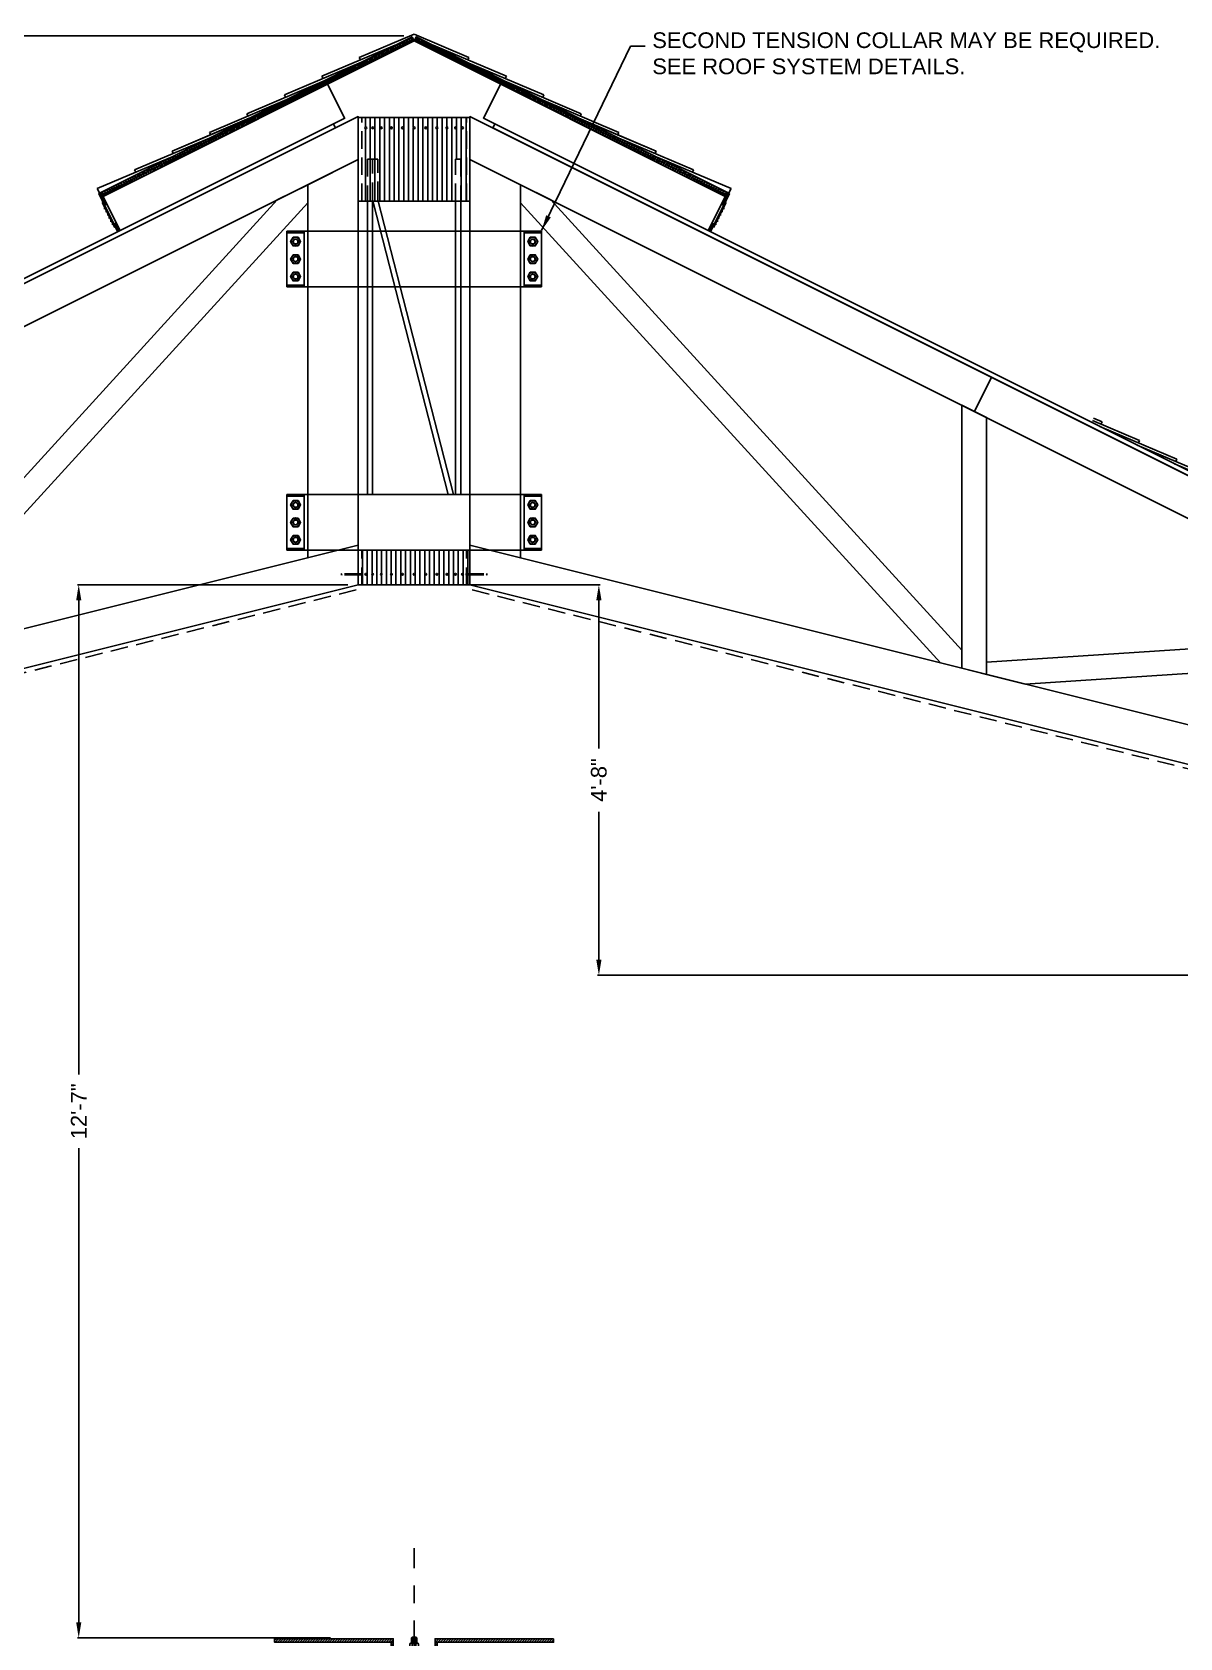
# Model space of a CAD drawing. Header units: inches. Extents: x -1316 to 22433, y -200 to 8737.
# Drawn here: x 1178.6 to 1343.1, y 54.8 to 285.1 of the extents above; entities that cross this region are included whole.
import ezdxf

# ---------------------------------------------------------------- set-up
doc = ezdxf.new("R2010")
doc.units = ezdxf.units.IN
doc.header["$LTSCALE"] = 10
doc.header["$MEASUREMENT"] = 0
doc.header["$PDMODE"] = 34
doc.header["$PDSIZE"] = 18
doc.linetypes.add('CENTER', pattern=[2, 1.25, -0.25, 0.25, -0.25])
doc.linetypes.add('HIDDEN', pattern=[0.375, 0.25, -0.125])
doc.layers.get('0').update_dxf_attribs({"linetype": 'CONTINUOUS'})
doc.layers.get('DefPoints').update_dxf_attribs({"linetype": 'CONTINUOUS'})
for name, color, linetype in [('S-CUP', 30, 'CONTINUOUS'), ('S-DIMS', 4, 'CONTINUOUS'), ('S-HATCH', 5, 'CONTINUOUS'), ('S-HDWR', 104, 'CONTINUOUS'), ('S-RING', 3, 'CONTINUOUS'), ('S-ROOF', 2, 'CONTINUOUS'), ('S-TC', 40, 'CONTINUOUS'), ('S-TXT', 222, 'CONTINUOUS')]:
    doc.layers.add(name, color=color, linetype=linetype)
doc.styles.add('style1', font='arial.ttf')
doc.dimstyles.new('1-2', dxfattribs={"dimtxt": 2.25, "dimasz": 2.25, "dimexe": 0.18, "dimexo": 1.5, "dimgap": 1.5, "dimtad": 0, "dimdec": 4, "dimrnd": 0.0625, "dimzin": 0, "dimdsep": 46, "dimlunit": 4, "dimtxsty": 'style1', "dimcen": 0.09, "dimazin": 0, "dimtfac": 1, "dimtdec": 4, "dimtofl": 0, "dimtmove": 0, "dimatfit": 0, "dimfxl": 1, "dimtolj": 1, "dimtzin": 0, "dimarcsym": 0})
pattern_1 = [(45, (-1134.46564, 18.91584), (-0.176776695, 0.176776695), [])]

# ---------------------------------------------------------------- blocks, each defined once
blk = doc.blocks.new('3-4NUTSV')
for p, q in [((-0.63, 0.64), (-0.63, 0.11)), ((-0.63, 0.64), (-0.52, 0.75)), ((-0.63, 0.11), (-0.52, 0)), ((-0.52, 0.75), (0.52, 0.75)), ((-0.52, 0), (0.52, 0)), ((-0.26, 0.57), (-0.26, 0.18)), ((0.26, 0.57), (0.26, 0.18)), ((0.62, 0.64), (0.52, 0.75)), ((0.62, 0.11), (0.52, 0)), ((0.62, 0.64), (0.62, 0.11))]:
    blk.add_line(p, q)
for centre, radius, start, end in [((-0.44, 0.57), 0.183, 0, 180), ((-0.44, 0.18), 0.183, 180, 0), ((0, 0.48), 0.275, 19.4712, 160.5288), ((0, 0.27), 0.275, 199.4712, 340.5288), ((0.44, 0.57), 0.183, 0, 180), ((0.44, 0.18), 0.183, 180, 0)]:
    blk.add_arc(centre, radius, start, end)
blk = doc.blocks.new('3-4WASSV')
for p, q in [((-0.75, 0.134), (0.75, 0.134)), ((-0.75, 0.134), (-0.75, 0)), ((-0.75, 0), (0.75, 0)), ((-0.406, 0.134), (-0.406, 0)), ((0.406, 0.134), (0.406, 0)), ((0.75, 0.134), (0.75, 0))]:
    blk.add_line(p, q)
blk = doc.blocks.new('SUPPORT COLUMN')
at = {"layer": 'S-HATCH'}
h = blk.add_hatch(dxfattribs=at)
h.set_pattern_fill('ANSI31', color=256, scale=2, style=0)
h.set_pattern_definition(pattern_1)
h.paths.add_polyline_path([(40, 0.5), (23, 0.5), (23, 0), (23.31, 0), (40, 0)])
h.paths.add_polyline_path([(17, 0.5), (0, 0.5), (0, 0), (17, 0)])
h = blk.add_hatch(dxfattribs=at)
h.set_pattern_fill('ANSI31', color=256, scale=2, angle=90, style=0)
h.set_pattern_definition([(135, (-1134.46564, 18.91584), (-0.176776695, -0.176776695), [])])
h.paths.add_polyline_path([(23.31, 0), (23, 0), (23, -1), (23.31, -1)])
h.paths.add_polyline_path([(17, 0), (16.69, 0), (16.69, -1), (17, -1)])
h = blk.add_hatch(dxfattribs=at)
h.set_pattern_fill('ANSI31', color=256, scale=2, style=0)
h.set_pattern_definition(pattern_1)
h.paths.add_polyline_path([(23.31, -1.5), (23.31, -1), (20.44, -1), (20.44, -1.5)])
h.paths.add_polyline_path([(19.56, -1.5), (19.56, -1), (16.69, -1), (16.69, -1.5)])
h = blk.add_hatch(dxfattribs=at)
h.set_pattern_fill('DOLMIT', color=256, scale=0.75, style=0)
h.set_pattern_definition([(0, (67.43915, 158.20271), (0, 0.1875), []), (45, (67.43915, 158.2027), (-0.375, 0.375), [0.265165, -0.5303308])])
h.paths.add_polyline_path([(44, -16.63), (44, -16), (20.37, -16), (20.37, -16.63)])
h.paths.add_polyline_path([(-4, -16), (-4, -16.63), (19.62, -16.63), (19.62, -16)])
h = blk.add_hatch(dxfattribs=at)
h.set_pattern_fill('ANSI31', color=256, scale=2, angle=90, style=0)
h.set_pattern_definition([(135, (67.43915, 158.2027), (-0.1767767, -0.1767767), [])])
h.paths.add_polyline_path([(44, -17.13), (44, -16.63), (20.37, -16.63), (20.37, -17.13), (20.52, -17.13)])
h.paths.add_polyline_path([(19.62, -17.13), (19.62, -16.63), (-4, -16.63), (-4, -17.13)])
for points in [[(19.37, -17.5), (19.37, -17.23), (19.48, -17.13), (19.06, -17.13)], [(20.62, -17.23), (20.52, -17.13), (20.94, -17.13), (20.62, -17.5)]]:
    blk.add_hatch(color=256, dxfattribs=at).paths.add_polyline_path(points)
for p, q in [((19.75, 0.75), (19.62, 0.63)), ((19.62, 0.63), (19.62, 0.26)), ((19.62, 0.63), (20.37, 0.63)), ((19.62, 0.26), (19.62, -0.12)), ((19.75, 0.75), (20.25, 0.75)), ((20.25, 0.75), (20.37, 0.63)), ((20.37, 0.63), (20.37, 0.26)), ((20.37, 0.26), (20.37, -0.12)), ((19.56, -1.5), (19.62, -1.5)), ((19.62, -1), (19.62, -17.13)), ((20.37, -1), (20.37, -17.13)), ((20.44, -1.5), (20.37, -1.5)), ((-4, -16.63), (19.62, -16.63)), ((-1, -17.13), (41, -17.13)), ((-1, -17.13), (41, -17.13)), ((-0.56, -17.13), (17.75, -25.09)), ((4, -17.13), (36, -17.13)), ((4, -17.13), (36, -17.13)), ((17.75, -110.63), (17.75, -17.13)), ((19.37, -17.5), (19.06, -17.13)), ((19.62, -17.88), (19.62, -19.03)), ((20.37, -16.63), (44, -16.63)), ((20.37, -17.88), (20.37, -19.03)), ((20.62, -17.5), (20.94, -17.13)), ((22.25, -110.63), (22.25, -17.13)), ((40.56, -17.13), (22.25, -25.09)), ((19.62, -19.03), (19.75, -19.16)), ((19.62, -19.03), (20.37, -19.03)), ((19.75, -19.16), (20.25, -19.16)), ((20.25, -19.16), (20.37, -19.03))]:
    blk.add_line(p, q)
at = {"linetype": 'HIDDEN'}
for p, q in [((19.75, 0.63), (19.75, 0.26)), ((19.75, 0.26), (19.75, -0.12)), ((20.25, 0.63), (20.25, 0.26)), ((20.25, 0.26), (20.25, -0.12)), ((19.75, -1), (19.75, -17.13)), ((20.25, -1), (20.25, -17.13)), ((18, -110.63), (18, -17.13)), ((19.75, -17.88), (19.75, -19.03)), ((20.25, -17.88), (20.25, -19.03)), ((22, -110.63), (22, -17.13))]:
    blk.add_line(p, q, dxfattribs=at)
for points in [[(0, 0.5), (17, 0.5), (17, 0), (0, 0)], [(16.69, 0), (17, 0), (17, -1), (16.69, -1)], [(40, 0.5), (23, 0.5), (23, 0), (40, 0)], [(23.31, 0), (23, 0), (23, -1), (23.31, -1)], [(19.56, -1), (16.69, -1), (16.69, -1.5), (19.56, -1.5)], [(20.44, -1), (23.31, -1), (23.31, -1.5), (20.44, -1.5)]]:
    blk.add_lwpolyline(points, close=True)
blk.add_lwpolyline([(20.37, -16), (44, -16), (44, -17.13), (-4, -17.13), (-4, -16), (19.62, -16)])
at = {"layer": 'S-HDWR', "color": 5, "linetype": 'CENTER'}
blk.add_line((20, -129.38), (20, 13.47), dxfattribs=at)
for name, p in [('3-4WASSV', (20, -1)), ('3-4NUTSV', (20, -0.87))]:
    blk.add_blockref(name, p)
at = {"rotation": 180}
blk.add_blockref('3-4NUTSV', (20, -17.13), dxfattribs=at)
blk = doc.blocks.new('*D692')
at = {"layer": 'DefPoints', "color": 0, "transparency": 16777216}
for p in [(1225.33, 205.81), (1185.25, 54.81), (1222.84, 54.81)]:
    blk.add_point(p, dxfattribs=at)
at = {"layer": 'S-DIMS', "color": 0, "lineweight": -2, "transparency": 16777216}
for p, q in [((1223.83, 205.81), (1185.07, 205.81)), ((1185.25, 203.56), (1185.25, 135.57)), ((1185.25, 57.06), (1185.25, 125.05)), ((1221.34, 54.81), (1185.07, 54.81))]:
    blk.add_line(p, q, dxfattribs=at)
at = {"layer": 'S-DIMS', "color": 0, "transparency": 16777216}
for points in [[(1184.88, 203.56), (1185.63, 203.56), (1185.25, 205.81)], [(1184.88, 57.06), (1185.63, 57.06), (1185.25, 54.81)]]:
    blk.add_solid(points, dxfattribs=at)
at = {"layer": 'S-DIMS', "color": 0, "transparency": 16777216, "insert": (1185.25, 130.31), "char_height": 2.25, "attachment_point": 5, "rotation": 90, "style": 'style1'}
blk.add_mtext('\\A1;12\'-7"', dxfattribs=at)
blk = doc.blocks.new('*D693')
at = {"layer": 'DefPoints', "color": 0, "transparency": 16777216}
for p in [(1236.92, 205.81), (1259.81, 149.81), (1459.33, 149.81)]:
    blk.add_point(p, dxfattribs=at)
at = {"layer": 'S-DIMS', "color": 0, "lineweight": -2, "transparency": 16777216}
for p, q in [((1238.42, 205.81), (1259.99, 205.81)), ((1259.81, 203.56), (1259.81, 182.34)), ((1259.81, 152.06), (1259.81, 173.27)), ((1457.83, 149.81), (1259.63, 149.81))]:
    blk.add_line(p, q, dxfattribs=at)
at = {"layer": 'S-DIMS', "color": 0, "transparency": 16777216}
for points in [[(1259.44, 203.56), (1260.19, 203.56), (1259.81, 205.81)], [(1259.44, 152.06), (1260.19, 152.06), (1259.81, 149.81)]]:
    blk.add_solid(points, dxfattribs=at)
at = {"layer": 'S-DIMS', "color": 0, "transparency": 16777216, "insert": (1259.81, 177.81), "char_height": 2.25, "attachment_point": 5, "rotation": 90, "style": 'style1'}
blk.add_mtext('\\A1;4\'-8"', dxfattribs=at)
blk = doc.blocks.new('*D694')
at = {"layer": 'DefPoints', "color": 0, "transparency": 16777216}
for p in [(1233.33, 284.5), (970.07, 54.81), (1003.83, 54.81)]:
    blk.add_point(p, dxfattribs=at)
at = {"layer": 'S-DIMS', "color": 0, "lineweight": -2, "transparency": 16777216}
for p, q in [((1231.83, 284.5), (969.89, 284.5)), ((970.07, 282.25), (970.07, 203.04)), ((970.07, 57.06), (970.07, 189.36)), ((1002.33, 54.81), (969.89, 54.81))]:
    blk.add_line(p, q, dxfattribs=at)
at = {"layer": 'S-DIMS', "color": 0, "transparency": 16777216}
for points in [[(969.69, 282.25), (970.44, 282.25), (970.07, 284.5)], [(969.69, 57.06), (970.44, 57.06), (970.07, 54.81)]]:
    blk.add_solid(points, dxfattribs=at)
at = {"layer": 'S-DIMS', "color": 0, "transparency": 16777216, "insert": (970.07, 196.2), "char_height": 2.25, "attachment_point": 5, "rotation": 90, "style": 'style1'}
blk.add_mtext('\\A1;19\'-1{\\H1.000000x;\\S11/16;}"', dxfattribs=at)
blk = doc.blocks.new('1200_NP-INTTRUSS', base_point=(364.12, 848.6))
for p, q in [((507.35, 932.86), (509.81, 927.94)), ((442.47, 868.18), (441.13, 873.52))]:
    blk.add_line(p, q)
for points in [[(338.12, 842.1), (338.12, 848.24), (582.12, 970.24), (582.12, 964.1)], [(574.87, 957.87), (574.87, 960.47), (570.51, 958.29), (511.6, 893.73), (511.6, 891.13), (514.67, 891.9)], [(511.6, 928.84), (511.6, 891.13), (508.1, 890.26), (508.1, 927.09)], [(508.1, 892.01), (508.1, 890.26), (502.54, 888.87), (442.94, 892.75), (442.94, 894.5), (446.04, 896.06)], [(442.94, 894.5), (442.94, 873.97), (439.44, 873.09), (439.44, 892.75)]]:
    blk.add_lwpolyline(points, close=True)
for points in [[(582.12, 908.76), (582.12, 964.1), (574.87, 960.47), (574.87, 906.95)], [(582.12, 908.76), (360.8, 853.43), (338.12, 842.1), (582.12, 903.1), (582.12, 908.76)]]:
    blk.add_lwpolyline(points)
blk = doc.blocks.new('*X633')
at = {"color": 0}
for p, q in [((36.46, 67.67), (80.89, 90.3)), ((54.81, 76.59), (81.06, 89.97)), ((79.89, 89.79), (79.84, 89.81)), ((80.06, 89.46), (80.22, 89.96)), ((80.22, 89.96), (80.18, 89.98)), ((80.39, 89.63), (80.56, 90.13)), ((80.56, 90.13), (80.52, 90.15)), ((80.73, 89.8), (80.89, 90.3)), ((81.03, 89.7), (80.73, 89.8)), ((80.89, 90.31), (80.86, 90.32)), ((75.38, 87.08), (75.55, 87.58)), ((75.55, 87.58), (75.45, 87.61)), ((75.72, 87.25), (75.88, 87.75)), ((75.88, 87.75), (75.79, 87.78)), ((76.05, 87.42), (76.21, 87.92)), ((76.21, 87.92), (76.13, 87.95)), ((76.38, 87.59), (76.55, 88.09)), ((76.63, 87.51), (76.38, 87.59)), ((76.55, 88.09), (76.46, 88.12)), ((76.72, 87.76), (76.88, 88.26)), ((76.97, 87.67), (76.72, 87.76)), ((76.88, 88.26), (76.8, 88.29)), ((77.05, 87.93), (77.22, 88.43)), ((77.31, 87.84), (77.05, 87.93)), ((77.22, 88.43), (77.14, 88.46)), ((77.39, 88.1), (77.55, 88.6)), ((77.65, 88.01), (77.39, 88.1)), ((77.55, 88.6), (77.48, 88.63)), ((77.72, 88.27), (77.89, 88.77)), ((77.99, 88.18), (77.72, 88.27)), ((77.89, 88.77), (77.82, 88.8)), ((78.06, 88.44), (78.22, 88.94)), ((78.32, 88.35), (78.06, 88.44)), ((78.22, 88.94), (78.15, 88.96)), ((78.39, 88.61), (78.55, 89.11)), ((78.66, 88.52), (78.39, 88.61)), ((78.55, 89.11), (78.49, 89.13)), ((78.72, 88.78), (78.89, 89.28)), ((79, 88.69), (78.72, 88.78)), ((78.89, 89.28), (78.83, 89.3)), ((79.06, 88.95), (79.22, 89.45)), ((79.34, 88.86), (79.06, 88.95)), ((79.22, 89.45), (79.17, 89.47)), ((79.39, 89.12), (79.56, 89.62)), ((79.68, 89.03), (79.39, 89.12)), ((79.56, 89.62), (79.5, 89.64)), ((79.73, 89.29), (79.89, 89.79)), ((80.01, 89.2), (79.73, 89.29)), ((80.35, 89.36), (80.06, 89.46)), ((80.69, 89.53), (80.39, 89.63)), ((70.7, 84.69), (70.87, 85.2)), ((70.87, 85.2), (70.72, 85.25)), ((71.04, 84.86), (71.2, 85.37)), ((71.2, 85.37), (71.06, 85.42)), ((71.37, 85.03), (71.54, 85.54)), ((71.54, 85.54), (71.39, 85.58)), ((71.71, 85.2), (71.87, 85.71)), ((71.9, 85.14), (71.71, 85.2)), ((71.87, 85.71), (71.73, 85.75)), ((72.04, 85.37), (72.21, 85.88)), ((72.24, 85.31), (72.04, 85.37)), ((72.21, 85.88), (72.07, 85.92)), ((72.38, 85.54), (72.54, 86.05)), ((72.58, 85.48), (72.38, 85.54)), ((72.54, 86.05), (72.41, 86.09)), ((72.71, 85.71), (72.87, 86.22)), ((72.92, 85.65), (72.71, 85.71)), ((72.87, 86.22), (72.75, 86.26)), ((73.04, 85.88), (73.21, 86.39)), ((73.25, 85.82), (73.04, 85.88)), ((73.21, 86.39), (73.08, 86.43)), ((73.38, 86.05), (73.54, 86.56)), ((73.59, 85.98), (73.38, 86.05)), ((73.54, 86.56), (73.42, 86.6)), ((73.71, 86.22), (73.88, 86.73)), ((73.93, 86.15), (73.71, 86.22)), ((73.88, 86.73), (73.76, 86.77)), ((74.05, 86.4), (74.21, 86.9)), ((74.27, 86.32), (74.05, 86.4)), ((74.21, 86.9), (74.1, 86.94)), ((74.38, 86.57), (74.54, 87.07)), ((74.61, 86.49), (74.38, 86.57)), ((74.54, 87.07), (74.44, 87.11)), ((74.71, 86.74), (74.88, 87.24)), ((74.94, 86.66), (74.71, 86.74)), ((74.88, 87.24), (74.77, 87.27)), ((75.05, 86.91), (75.21, 87.41)), ((75.28, 86.83), (75.05, 86.91)), ((75.21, 87.41), (75.11, 87.44)), ((75.62, 87), (75.38, 87.08)), ((75.96, 87.17), (75.72, 87.25)), ((76.3, 87.34), (76.05, 87.42)), ((66.53, 82.98), (66.32, 83.05)), ((66.36, 82.48), (66.53, 82.98)), ((66.86, 83.15), (66.66, 83.22)), ((66.7, 82.65), (66.86, 83.15)), ((67.19, 83.32), (67, 83.39)), ((67.03, 82.82), (67.19, 83.32)), ((67.53, 83.49), (67.34, 83.56)), ((67.36, 82.99), (67.53, 83.49)), ((67.51, 82.94), (67.36, 82.99)), ((67.86, 83.66), (67.68, 83.73)), ((67.7, 83.16), (67.86, 83.66)), ((67.85, 83.11), (67.7, 83.16)), ((68.2, 83.83), (68.01, 83.89)), ((68.03, 83.33), (68.2, 83.83)), ((68.18, 83.28), (68.03, 83.33)), ((68.53, 84.01), (68.35, 84.06)), ((68.37, 83.5), (68.53, 84.01)), ((68.52, 83.45), (68.37, 83.5)), ((68.86, 84.18), (68.69, 84.23)), ((68.7, 83.67), (68.86, 84.18)), ((68.86, 83.62), (68.7, 83.67)), ((69.2, 84.35), (69.03, 84.4)), ((69.03, 83.84), (69.2, 84.35)), ((69.2, 83.79), (69.03, 83.84)), ((69.53, 84.52), (69.37, 84.57)), ((69.37, 84.01), (69.53, 84.52)), ((69.54, 83.96), (69.37, 84.01)), ((69.87, 84.69), (69.7, 84.74)), ((69.7, 84.18), (69.87, 84.69)), ((69.87, 84.13), (69.7, 84.18)), ((70.2, 84.86), (70.04, 84.91)), ((70.04, 84.35), (70.2, 84.86)), ((70.21, 84.29), (70.04, 84.35)), ((70.37, 84.52), (70.53, 85.03)), ((70.55, 84.46), (70.37, 84.52)), ((70.53, 85.03), (70.38, 85.08)), ((70.89, 84.63), (70.7, 84.69)), ((71.23, 84.8), (71.04, 84.86)), ((71.56, 84.97), (71.37, 85.03)), ((61.85, 80.6), (61.59, 80.68)), ((61.68, 80.1), (61.85, 80.6)), ((62.18, 80.77), (61.93, 80.85)), ((62.02, 80.27), (62.18, 80.77)), ((62.52, 80.94), (62.27, 81.02)), ((62.35, 80.44), (62.52, 80.94)), ((62.85, 81.11), (62.61, 81.19)), ((62.69, 80.61), (62.85, 81.11)), ((62.78, 80.58), (62.69, 80.61)), ((63.18, 81.28), (62.94, 81.36)), ((63.02, 80.78), (63.18, 81.28)), ((63.11, 80.75), (63.02, 80.78)), ((63.52, 81.45), (63.28, 81.53)), ((63.35, 80.95), (63.52, 81.45)), ((63.45, 80.92), (63.35, 80.95)), ((63.85, 81.62), (63.62, 81.7)), ((63.69, 81.12), (63.85, 81.62)), ((63.79, 81.08), (63.69, 81.12)), ((64.19, 81.79), (63.96, 81.87)), ((64.02, 81.29), (64.19, 81.79)), ((64.13, 81.25), (64.02, 81.29)), ((64.52, 81.96), (64.3, 82.04)), ((64.36, 81.46), (64.52, 81.96)), ((64.47, 81.42), (64.36, 81.46)), ((64.85, 82.13), (64.63, 82.2)), ((64.69, 81.63), (64.85, 82.13)), ((64.8, 81.59), (64.69, 81.63)), ((65.19, 82.3), (64.97, 82.37)), ((65.02, 81.8), (65.19, 82.3)), ((65.14, 81.76), (65.02, 81.8)), ((65.52, 82.47), (65.31, 82.54)), ((65.36, 81.97), (65.52, 82.47)), ((65.48, 81.93), (65.36, 81.97)), ((65.86, 82.64), (65.65, 82.71)), ((65.69, 82.14), (65.86, 82.64)), ((65.82, 82.1), (65.69, 82.14)), ((66.19, 82.81), (65.99, 82.88)), ((66.03, 82.31), (66.19, 82.81)), ((66.16, 82.27), (66.03, 82.31)), ((66.49, 82.44), (66.36, 82.48)), ((66.83, 82.61), (66.7, 82.65)), ((67.17, 82.77), (67.03, 82.82)), ((57.17, 78.22), (56.86, 78.32)), ((57.5, 78.39), (57.2, 78.49)), ((57.34, 77.88), (57.5, 78.39)), ((57.84, 78.56), (57.54, 78.66)), ((57.67, 78.05), (57.84, 78.56)), ((58.17, 78.73), (57.87, 78.82)), ((58.01, 78.22), (58.17, 78.73)), ((58.51, 78.9), (58.21, 78.99)), ((58.34, 78.39), (58.51, 78.9)), ((58.38, 78.38), (58.34, 78.39)), ((58.84, 79.07), (58.55, 79.16)), ((58.68, 78.56), (58.84, 79.07)), ((58.72, 78.55), (58.68, 78.56)), ((59.17, 79.24), (58.89, 79.33)), ((59.01, 78.73), (59.17, 79.24)), ((59.06, 78.72), (59.01, 78.73)), ((59.51, 79.41), (59.23, 79.5)), ((59.34, 78.9), (59.51, 79.41)), ((59.4, 78.89), (59.34, 78.9)), ((59.84, 79.58), (59.56, 79.67)), ((59.68, 79.07), (59.84, 79.58)), ((59.73, 79.06), (59.68, 79.07)), ((60.18, 79.75), (59.9, 79.84)), ((60.01, 79.24), (60.18, 79.75)), ((60.07, 79.23), (60.01, 79.24)), ((60.51, 79.92), (60.24, 80.01)), ((60.35, 79.41), (60.51, 79.92)), ((60.41, 79.39), (60.35, 79.41)), ((60.84, 80.09), (60.58, 80.18)), ((60.68, 79.59), (60.84, 80.09)), ((60.75, 79.56), (60.68, 79.59)), ((61.18, 80.26), (60.92, 80.35)), ((61.02, 79.76), (61.18, 80.26)), ((61.09, 79.73), (61.02, 79.76)), ((61.51, 80.43), (61.25, 80.51)), ((61.35, 79.93), (61.51, 80.43)), ((61.42, 79.9), (61.35, 79.93)), ((61.76, 80.07), (61.68, 80.1)), ((62.1, 80.24), (62.02, 80.27)), ((62.44, 80.41), (62.35, 80.44)), ((52.83, 76), (52.47, 76.12)), ((52.67, 75.52), (52.83, 76)), ((53.16, 76.17), (52.8, 76.29)), ((53, 75.69), (53.16, 76.17)), ((53.49, 76.34), (53.14, 76.46)), ((53.34, 75.86), (53.49, 76.34)), ((53.83, 76.51), (53.48, 76.63)), ((53.67, 76.02), (53.83, 76.51)), ((54.16, 76.68), (53.82, 76.8)), ((54, 76.19), (54.16, 76.68)), ((54.5, 76.85), (54.16, 76.97)), ((54.33, 76.36), (54.5, 76.85)), ((54.83, 77.03), (54.49, 77.13)), ((54.67, 76.52), (54.83, 77.03)), ((55.16, 77.2), (54.83, 77.3)), ((55, 76.69), (55.16, 77.2)), ((55, 76.69), (55, 76.69)), ((55.5, 77.37), (55.17, 77.47)), ((55.33, 76.86), (55.5, 77.37)), ((55.34, 76.86), (55.33, 76.86)), ((55.83, 77.54), (55.51, 77.64)), ((55.67, 77.03), (55.83, 77.54)), ((55.68, 77.03), (55.67, 77.03)), ((56.17, 77.71), (55.85, 77.81)), ((56, 77.2), (56.17, 77.71)), ((56.02, 77.2), (56, 77.2)), ((56.5, 77.88), (56.18, 77.98)), ((56.34, 77.37), (56.5, 77.88)), ((56.36, 77.37), (56.34, 77.37)), ((56.84, 78.05), (56.52, 78.15)), ((56.67, 77.54), (56.84, 78.05)), ((56.69, 77.54), (56.67, 77.54)), ((57.01, 77.71), (57.17, 78.22)), ((57.03, 77.7), (57.01, 77.71)), ((57.37, 77.87), (57.34, 77.88)), ((57.71, 78.04), (57.67, 78.05)), ((58.04, 78.21), (58.01, 78.22)), ((48.15, 73.62), (47.73, 73.75)), ((48.48, 73.79), (48.07, 73.92)), ((48.34, 73.36), (48.48, 73.79)), ((48.82, 73.96), (48.41, 74.09)), ((48.68, 73.53), (48.82, 73.96)), ((49.15, 74.13), (48.75, 74.26)), ((49.01, 73.69), (49.15, 74.13)), ((49.48, 74.3), (49.09, 74.43)), ((49.34, 73.86), (49.48, 74.3)), ((49.82, 74.47), (49.42, 74.6)), ((49.67, 74.03), (49.82, 74.47)), ((50.15, 74.64), (49.76, 74.77)), ((50.01, 74.19), (50.15, 74.64)), ((50.49, 74.81), (50.1, 74.94)), ((50.34, 74.36), (50.49, 74.81)), ((50.82, 74.98), (50.44, 75.11)), ((50.67, 74.52), (50.82, 74.98)), ((51.16, 75.15), (50.78, 75.28)), ((51.01, 74.69), (51.16, 75.15)), ((51.49, 75.32), (51.11, 75.44)), ((51.34, 74.86), (51.49, 75.32)), ((51.82, 75.49), (51.45, 75.61)), ((51.67, 75.02), (51.82, 75.49)), ((52.16, 75.66), (51.79, 75.78)), ((52, 75.19), (52.16, 75.66)), ((52.49, 75.83), (52.13, 75.95)), ((52.34, 75.36), (52.49, 75.83)), ((43.47, 71.24), (43, 71.39)), ((43.8, 71.41), (43.34, 71.56)), ((44.14, 71.58), (43.68, 71.73)), ((43.68, 71.03), (43.8, 71.41)), ((44.01, 71.2), (44.14, 71.58)), ((44.47, 71.75), (44.02, 71.9)), ((44.81, 71.92), (44.35, 72.06)), ((44.35, 71.36), (44.47, 71.75)), ((44.68, 71.53), (44.81, 71.92)), ((45.14, 72.09), (44.69, 72.23)), ((45.01, 71.7), (45.14, 72.09)), ((45.48, 72.26), (45.03, 72.4)), ((45.35, 71.86), (45.48, 72.26)), ((45.81, 72.43), (45.37, 72.57)), ((45.68, 72.03), (45.81, 72.43)), ((46.14, 72.6), (45.71, 72.74)), ((46.01, 72.19), (46.14, 72.6)), ((46.48, 72.77), (46.04, 72.91)), ((46.34, 72.36), (46.48, 72.77)), ((46.81, 72.94), (46.38, 73.08)), ((46.68, 72.53), (46.81, 72.94)), ((47.15, 73.11), (46.72, 73.25)), ((47.01, 72.69), (47.15, 73.11)), ((47.48, 73.28), (47.06, 73.42)), ((47.34, 72.86), (47.48, 73.28)), ((47.81, 73.45), (47.4, 73.59)), ((47.68, 73.03), (47.81, 73.45)), ((48.01, 73.19), (48.15, 73.62)), ((36.3, 68), (39.8, 69.79)), ((38.62, 69.19), (38.63, 69.2)), ((39.13, 69.02), (38.62, 69.19)), ((38.96, 69.36), (38.96, 69.37)), ((39.46, 69.19), (38.96, 69.36)), ((39.29, 69.53), (39.29, 69.53)), ((39.79, 69.36), (39.29, 69.53)), ((39.35, 68.87), (39.46, 69.19)), ((39.62, 69.7), (39.63, 69.7)), ((40.13, 69.53), (39.62, 69.7)), ((39.69, 69.03), (39.79, 69.36)), ((40.46, 69.7), (39.96, 69.87)), ((40.02, 69.2), (40.13, 69.53)), ((40.8, 69.87), (40.3, 70.04)), ((40.35, 69.37), (40.46, 69.7)), ((41.13, 70.05), (40.64, 70.21)), ((40.69, 69.53), (40.8, 69.87)), ((41.47, 70.22), (40.97, 70.37)), ((41.02, 69.7), (41.13, 70.05)), ((41.8, 70.39), (41.31, 70.54)), ((41.35, 69.86), (41.47, 70.22)), ((42.13, 70.56), (41.65, 70.71)), ((41.68, 70.03), (41.8, 70.39)), ((42.47, 70.73), (41.99, 70.88)), ((42.02, 70.2), (42.13, 70.56)), ((42.8, 70.9), (42.33, 71.05)), ((42.35, 70.36), (42.47, 70.73)), ((43.14, 71.07), (42.66, 71.22)), ((42.68, 70.53), (42.8, 70.9)), ((43.02, 70.7), (43.14, 71.07)), ((43.35, 70.86), (43.47, 71.24)), ((36.29, 68.01), (36.3, 68.04)), ((36.79, 67.83), (36.3, 67.99)), ((36.62, 68.17), (36.63, 68.2)), ((37.12, 68), (36.62, 68.17)), ((36.69, 67.53), (36.79, 67.83)), ((36.95, 68.34), (36.96, 68.37)), ((37.46, 68.17), (36.95, 68.34)), ((37.02, 67.7), (37.12, 68)), ((37.29, 68.51), (37.29, 68.54)), ((37.79, 68.34), (37.29, 68.51)), ((37.36, 67.87), (37.46, 68.17)), ((37.62, 68.68), (37.63, 68.7)), ((38.12, 68.51), (37.62, 68.68)), ((37.69, 68.03), (37.79, 68.34)), ((37.95, 68.85), (37.96, 68.87)), ((38.46, 68.68), (37.95, 68.85)), ((38.02, 68.2), (38.12, 68.51)), ((38.29, 69.02), (38.29, 69.03)), ((38.79, 68.85), (38.29, 69.02)), ((38.36, 68.37), (38.46, 68.68)), ((38.69, 68.53), (38.79, 68.85)), ((39.02, 68.7), (39.13, 69.02))]:
    blk.add_line(p, q, dxfattribs=at)
blk = doc.blocks.new('612SHING')
at = {"color": 5}
for p, q in [((-11.07, -4.7), (0, 0)), ((-16.44, -7.38), (-5.37, -2.68)), ((-10.9, -5.03), (-11.07, -4.7)), ((-16.27, -7.71), (-16.44, -7.38))]:
    blk.add_line(p, q, dxfattribs=at)
blk = doc.blocks.new('*X632')
at = {"color": 0}
for p, q in [((37.67, 67.89), (37.64, 67.8)), ((37.78, 67.83), (37.72, 67.63)), ((38.59, 66.25), (37.73, 67.92)), ((38.04, 67.74), (37.78, 67.83)), ((37.95, 67.91), (37.8, 67.96)), ((37.87, 67.66), (37.81, 67.46)), ((38.12, 67.58), (37.87, 67.66)), ((37.95, 67.49), (37.89, 67.3)), ((38.75, 66.34), (37.9, 68.01)), ((37.97, 67.97), (37.95, 67.91)), ((38.21, 67.41), (37.95, 67.49)), ((38.04, 67.32), (37.97, 67.13)), ((38.06, 67.8), (38.04, 67.74)), ((38.29, 67.24), (38.04, 67.32)), ((38.12, 67.16), (38.06, 66.96)), ((38.14, 67.63), (38.12, 67.58)), ((38.38, 67.08), (38.12, 67.16)), ((38.21, 66.99), (38.14, 66.79)), ((38.22, 67.47), (38.21, 67.41)), ((38.46, 66.91), (38.21, 66.99)), ((38.29, 66.82), (38.23, 66.62)), ((38.31, 67.3), (38.29, 67.24)), ((38.55, 66.74), (38.29, 66.82)), ((38.39, 67.13), (38.38, 67.08)), ((38.48, 66.96), (38.46, 66.91)), ((38.56, 66.79), (38.55, 66.74)), ((38.38, 66.66), (38.31, 66.45)), ((38.63, 66.57), (38.38, 66.66)), ((38.47, 66.49), (38.4, 66.28)), ((38.72, 66.41), (38.47, 66.49)), ((38.55, 66.32), (38.52, 66.22)), ((38.66, 66.29), (38.55, 66.32)), ((38.65, 66.62), (38.63, 66.57)), ((38.73, 66.45), (38.72, 66.41)), ((39.88, 63.55), (39.84, 63.41)), ((40, 63.48), (39.92, 63.24)), ((40.52, 62.47), (39.95, 63.58)), ((40.25, 63.4), (40, 63.48)), ((40.08, 63.32), (40, 63.08)), ((40.16, 63.57), (40.02, 63.62)), ((40.33, 63.24), (40.08, 63.32)), ((40.17, 63.15), (40.09, 62.91)), ((40.13, 63.64), (40.12, 63.66)), ((40.41, 63.07), (40.17, 63.15)), ((40.25, 62.98), (40.17, 62.74)), ((40.49, 62.9), (40.25, 62.98)), ((40.34, 62.81), (40.26, 62.57)), ((40.58, 62.74), (40.34, 62.81)), ((40.42, 62.65), (40.34, 62.4)), ((40.66, 62.57), (40.42, 62.65)), ((40.51, 62.48), (40.5, 62.46)), ((40.53, 62.47), (40.51, 62.48))]:
    blk.add_line(p, q, dxfattribs=at)
blk = doc.blocks.new('*X634')
at = {"color": 0}
for p, q in [((73.74, 18.75), (73.74, 23.7)), ((74.43, 18.75), (74.43, 23.7)), ((75.12, 18.75), (75.12, 23.7)), ((75.8, 18.75), (75.8, 23.7)), ((76.49, 18.75), (76.49, 23.7)), ((77.18, 18.75), (77.18, 23.7)), ((77.87, 18.75), (77.87, 23.7)), ((78.55, 18.75), (78.55, 23.7)), ((79.24, 18.75), (79.24, 23.7)), ((79.93, 18.75), (79.93, 23.7)), ((80.62, 18.75), (80.62, 23.7)), ((81.3, 18.75), (81.3, 23.7)), ((81.99, 18.75), (81.99, 23.7)), ((82.68, 18.75), (82.68, 23.7)), ((83.37, 18.75), (83.37, 23.7)), ((84.05, 18.75), (84.05, 23.7)), ((84.74, 18.75), (84.74, 23.7)), ((85.43, 18.75), (85.43, 23.7)), ((86.12, 18.75), (86.12, 23.7)), ((86.8, 18.75), (86.8, 23.7)), ((87.49, 18.75), (87.49, 23.7)), ((88.18, 18.75), (88.18, 23.7)), ((88.87, 18.75), (88.87, 23.7))]:
    blk.add_line(p, q, dxfattribs=at)
blk = doc.blocks.new('10DNAIL')
for p, q in [((-0.12, 0.06), (-0.12, 0)), ((-0.12, 0.06), (0.12, 0.06)), ((-0.12, 0), (0.12, 0)), ((0.12, 0.06), (0.12, 0))]:
    blk.add_line(p, q)
at = {"linetype": 'HIDDEN'}
for p, q in [((-0.06, 0), (-0.06, -2.81)), ((0.06, 0), (0.06, -2.81)), ((0, -3), (-0.06, -2.81)), ((0.06, -2.81), (0, -3))]:
    blk.add_line(p, q, dxfattribs=at)
blk = doc.blocks.new('3-4NUTPV')
blk.add_lwpolyline([(-0.36, 0.62), (-0.72, 0), (-0.36, -0.62), (0.36, -0.62), (0.72, 0), (0.36, 0.62)], close=True)
for radius in [0.625, 0.335]:
    blk.add_circle((0, 0), radius)
at = {"linetype": 'HIDDEN'}
blk.add_circle((0, 0), 0.375, dxfattribs=at)
blk = doc.blocks.new('TENSION COLLAR NP')
for p, q in [((0, 0), (36.5, 0)), ((0, -8), (0, 0)), ((2.5, -8), (2.5, 0)), ((34, -8), (34, 0)), ((36.5, -8), (36.5, 0)), ((0, -0.25), (2.5, -0.25)), ((34, -0.25), (36.5, -0.25)), ((0, -7.75), (2.5, -7.75)), ((0, -8), (36.5, -8)), ((34, -7.75), (36.5, -7.75))]:
    blk.add_line(p, q)
for p in [(1.25, -1.5), (35.25, -1.5), (1.25, -4), (35.25, -4), (1.25, -6.5), (35.25, -6.5)]:
    blk.add_blockref('3-4NUTPV', p)
blk = doc.blocks.new('TENSION COLLAR NP (2)')
at = {"color": 5}
for p, q in [((0, 0), (36.5, 0)), ((0, -8), (0, 0)), ((2.5, -8), (2.5, 0)), ((34, -8), (34, 0)), ((36.5, -8), (36.5, 0)), ((0, -0.25), (2.5, -0.25)), ((34, -0.25), (36.5, -0.25)), ((0, -7.75), (2.5, -7.75)), ((0, -8), (36.5, -8)), ((34, -7.75), (36.5, -7.75))]:
    blk.add_line(p, q, dxfattribs=at)
for points in [[(0.89, -0.87), (0.53, -1.5), (0.89, -2.12), (1.61, -2.12), (1.97, -1.5), (1.61, -0.87)], [(34.89, -0.87), (34.53, -1.5), (34.89, -2.12), (35.61, -2.12), (35.97, -1.5), (35.61, -0.87)], [(0.89, -3.37), (0.53, -4), (0.89, -4.62), (1.61, -4.62), (1.97, -4), (1.61, -3.37)], [(34.89, -3.37), (34.53, -4), (34.89, -4.62), (35.61, -4.62), (35.97, -4), (35.61, -3.37)], [(0.89, -5.87), (0.53, -6.5), (0.89, -7.12), (1.61, -7.12), (1.97, -6.5), (1.61, -5.87)], [(34.89, -5.87), (34.53, -6.5), (34.89, -7.12), (35.61, -7.12), (35.97, -6.5), (35.61, -5.87)]]:
    blk.add_lwpolyline(points, close=True, dxfattribs=at)
for centre, radius in [((1.25, -1.5), 0.625), ((1.25, -1.5), 0.335), ((35.25, -1.5), 0.625), ((35.25, -1.5), 0.335), ((1.25, -4), 0.625), ((1.25, -4), 0.335), ((35.25, -4), 0.625), ((35.25, -4), 0.335), ((1.25, -6.5), 0.625), ((1.25, -6.5), 0.335), ((35.25, -6.5), 0.625), ((35.25, -6.5), 0.335)]:
    blk.add_circle(centre, radius, dxfattribs=at)
at = {"color": 5, "linetype": 'HIDDEN'}
for centre in [(1.25, -1.5), (35.25, -1.5), (1.25, -4), (35.25, -4), (1.25, -6.5), (35.25, -6.5)]:
    blk.add_circle(centre, 0.375, dxfattribs=at)
blk = doc.blocks.new('NP SHINGLES')
for p, q in [((149.81, 75.74), (156.54, 78.6)), ((155.17, 78.43), (156.39, 78.94)), ((155.34, 78.09), (155.17, 78.43)), ((144.44, 73.06), (155.51, 77.76)), ((139.07, 70.38), (150.14, 75.07)), ((149.97, 75.41), (149.81, 75.74)), ((133.71, 67.69), (144.78, 72.39)), ((144.61, 72.72), (144.44, 73.06)), ((128.34, 65.01), (139.41, 69.7)), ((139.24, 70.04), (139.07, 70.38)), ((122.97, 62.33), (134.04, 67.02)), ((133.87, 67.36), (133.71, 67.69)), ((128.51, 64.67), (128.34, 65.01)), ((117.61, 59.64), (128.68, 64.34)), ((123.14, 61.99), (122.97, 62.33)), ((112.25, 56.96), (123.32, 61.66)), ((106.89, 54.28), (117.96, 58.98)), ((117.78, 59.31), (117.61, 59.64)), ((101.52, 51.6), (112.59, 56.3)), ((112.42, 56.63), (112.25, 56.96)), ((96.16, 48.92), (107.23, 53.62)), ((107.05, 53.95), (106.89, 54.28)), ((90.8, 46.24), (101.87, 50.93)), ((101.69, 51.27), (101.52, 51.6)), ((96.33, 48.58), (96.16, 48.92)), ((85.44, 43.56), (96.51, 48.25)), ((90.97, 45.9), (90.8, 46.24)), ((80.08, 40.88), (91.14, 45.57)), ((74.71, 38.19), (85.78, 42.89)), ((85.61, 43.22), (85.44, 43.56)), ((69.35, 35.51), (80.42, 40.21)), ((80.24, 40.54), (80.08, 40.88)), ((63.99, 32.83), (75.06, 37.53)), ((74.88, 37.86), (74.71, 38.19)), ((58.62, 30.15), (69.69, 34.85)), ((69.52, 35.18), (69.35, 35.51)), ((64.16, 32.5), (63.99, 32.83)), ((53.26, 27.47), (64.32, 32.16)), ((58.79, 29.81), (58.62, 30.15)), ((47.89, 24.78), (58.96, 29.48)), ((42.52, 22.1), (53.59, 26.8)), ((53.42, 27.13), (53.26, 27.47)), ((37.16, 19.42), (48.22, 24.11)), ((48.06, 24.45), (47.89, 24.78)), ((31.79, 16.73), (42.86, 21.43)), ((42.69, 21.76), (42.52, 22.1)), ((26.42, 14.05), (37.49, 18.75)), ((37.32, 19.08), (37.16, 19.42)), ((31.96, 16.4), (31.79, 16.73)), ((21.06, 11.37), (32.12, 16.06)), ((26.59, 13.71), (26.42, 14.05)), ((15.69, 8.68), (26.76, 13.38)), ((10.32, 6), (21.39, 10.7)), ((21.22, 11.03), (21.06, 11.37)), ((4.96, 3.32), (16.02, 8.01)), ((15.86, 8.35), (15.69, 8.68)), ((-0.41, 0.63), (10.66, 5.33)), ((10.49, 5.66), (10.32, 6)), ((5.12, 2.98), (4.96, 3.32)), ((-0.24, 0.3), (-0.41, 0.63))]:
    blk.add_line(p, q)

msp = doc.modelspace()

# ---------------------------------------------------------------- hatches: boundary and pattern name
at = {"layer": 'S-HATCH'}
h = msp.add_hatch(dxfattribs=at)
h.set_pattern_fill('LINE', color=256, scale=5.5, angle=90, style=0)
h.set_pattern_definition([(90, (1197.4645, 259.0231), (-0.6875, 4e-17), [])])
h.paths.add_polyline_path([(1240.83093, 272.8313), (1233.33093, 272.8313), (1233.33093, 271.4563, -0.414213562), (1233.45593, 271.3313, -0.414213562), (1233.33093, 271.2063), (1233.33093, 260.8313), (1239.26353, 260.8313), (1239.26353, 266.8313), (1240.01353, 266.8313), (1240.01353, 260.8313), (1240.83093, 260.8313)])
h.paths.add_polyline_path([(1240.13414, 271.3313, -1), (1240.38414, 271.3313, -1)], flags=16)
h.paths.add_polyline_path([(1239.15109, 271.3313, -1), (1239.40109, 271.3313, -1)], flags=16)
h.paths.add_polyline_path([(1237.90821, 271.3313, -1), (1238.15821, 271.3313, -1)], flags=16)
h.paths.add_polyline_path([(1236.45983, 271.3313, -1), (1236.70983, 271.3313, -1)], flags=16)
h.paths.add_polyline_path([(1234.86923, 271.3313, -1), (1235.11923, 271.3313, -1)], flags=16)
h.paths.add_polyline_path([(1233.33093, 271.2063, -0.414213562), (1233.20593, 271.3313, -0.414213562), (1233.33093, 271.4563), (1233.33093, 272.8313), (1225.83093, 272.8313), (1225.83093, 260.8313), (1226.62705, 260.8313), (1226.62705, 266.8313), (1228.12705, 266.8313), (1228.12705, 261.14863, 0.080905451), (1228.17874, 260.8313), (1233.33093, 260.8313)])
h.paths.add_polyline_path([(1231.54264, 271.3313, -1), (1231.79264, 271.3313, -1)], flags=16)
h.paths.add_polyline_path([(1229.95204, 271.3313, -1), (1230.20204, 271.3313, -1)], flags=16)
h.paths.add_polyline_path([(1228.50365, 271.3313, -1), (1228.75365, 271.3313, -1)], flags=16)
h.paths.add_polyline_path([(1227.26077, 271.3313, -1), (1227.51077, 271.3313, -1)], flags=16)
h.paths.add_polyline_path([(1226.27773, 271.3313, -1), (1226.52773, 271.3313, -1)], flags=16)
h.paths.add_polyline_path([(1228.12705, 266.8313), (1227.37705, 266.8313), (1227.37705, 261.01263, 0.045617444), (1227.39363, 260.8313), (1228.17874, 260.8313, -0.080905451), (1228.12705, 261.14863)], flags=16)
h.paths.add_polyline_path([(1227.37705, 266.8313), (1226.62705, 266.8313), (1226.62705, 260.8313), (1227.37705, 260.8313), (1227.37705, 261.01263)], flags=17)

# ---------------------------------------------------------------- linework, layer by layer
for p, q in [((1277.36929, 260.38752, -0.01563), (1277.7047, 260.21981, -0.01563)), ((1189.63137, 258.60037, -0.01563), (1189.63137, 258.32086, -0.01563)), ((1277.03049, 258.60037, -0.01563), (1277.03049, 258.32086, -0.01563))]:
    msp.add_line(p, q)
at = {"layer": 'S-CUP'}
for p, q in [((1233.05142, 284.36327, -0.01563), (1188.12203, 261.89857, -0.01563)), ((1233.33093, 283.80425, -0.01563), (1188.73695, 261.50726, -0.01563)), ((1233.33093, 283.80425, -0.01563), (1233.05142, 284.36327, -0.01563)), ((1233.33093, 283.80425, -0.01563), (1233.61044, 284.36327, -0.01563)), ((1233.33093, 283.80425, -0.01563), (1277.92492, 261.50726, -0.01563)), ((1233.61044, 284.36327, -0.01563), (1278.53984, 261.89857, -0.01563)), ((1223.37968, 272.69273, -0.01562), (1220.93526, 277.60642, -0.01563)), ((1243.28218, 272.69273, -0.01562), (1245.72661, 277.60642, -0.01563)), ((1221.75323, 271.88127, -0.01562), (1223.37894, 272.69422, -0.01562)), ((1244.90863, 271.88127, -0.01562), (1243.28292, 272.69422, -0.01562)), ((1188.95716, 260.21981, -0.01563), (1188.12203, 261.89857, -0.01563)), ((1191.18553, 256.58237, -0.01563), (1188.45744, 262.06628, -0.01563)), ((1188.73695, 260.66874, -0.01563), (1188.62514, 260.61283, -0.01563)), ((1190.414, 257.03513, -0.01563), (1188.62514, 260.61283, -0.01563)), ((1188.74222, 260.65819, -0.01563), (1190.5258, 257.09103, -0.01563)), ((1189.29257, 260.38752, -0.01563), (1188.95716, 260.21981, -0.01563)), ((1275.47634, 256.58237, -0.01563), (1278.20443, 262.06628, -0.01563)), ((1277.91965, 260.65819, -0.01563), (1276.13607, 257.09103, -0.01563)), ((1276.24787, 257.03513, -0.01563), (1278.03672, 260.61283, -0.01563)), ((1277.7047, 260.21981, -0.01563), (1278.53984, 261.89857, -0.01563)), ((1277.92492, 260.66874, -0.01563), (1278.03672, 260.61283, -0.01563)), ((1190.64099, 257.70766, -0.01563), (1190.30558, 257.53995, -0.01563)), ((1190.86121, 256.42021, -0.01563), (1190.30558, 257.53995, -0.01563)), ((1190.5258, 257.09103, -0.01563), (1190.414, 257.03513, -0.01563)), ((1275.80066, 256.42021, -0.01563), (1276.35628, 257.53995, -0.01563)), ((1276.02087, 257.70766, -0.01563), (1276.35628, 257.53995, -0.01563)), ((1276.13607, 257.09103, -0.01563), (1276.24787, 257.03513, -0.01563))]:
    msp.add_line(p, q, dxfattribs=at)
at = {"layer": 'S-HATCH'}
for p, q in [((1220.10325, 278.72771, -0.01563), (1231.17179, 283.42345, -0.01563)), ((1225.46982, 281.41099, -0.01563), (1233.33093, 284.74601, -0.01563)), ((1241.19205, 281.41099, -0.01563), (1233.33093, 284.74601, -0.01563)), ((1246.55861, 278.72771, -0.01563), (1235.49008, 283.42345, -0.01563)), ((1225.63752, 281.07558, -0.01563), (1225.46982, 281.41099, -0.01563)), ((1241.02434, 281.07558, -0.01563), (1241.19205, 281.41099, -0.01563)), ((1220.27096, 278.3923, -0.01563), (1220.10325, 278.72771, -0.01563)), ((1246.39091, 278.3923, -0.01563), (1246.55861, 278.72771, -0.01563)), ((1188.07158, 262.29261, -0.01563), (1188.23928, 261.9572, -0.01563)), ((1278.59029, 262.29261, -0.01563), (1278.42258, 261.9572, -0.01563)), ((1188.96055, 259.94201, -0.01563), (1188.96055, 259.66251, -0.01563)), ((1189.18416, 259.4948, -0.01563), (1189.18416, 259.21529, -0.01563)), ((1189.40777, 259.04759, -0.01563), (1189.40777, 258.76808, -0.01563)), ((1189.63137, 258.60037, -0.01563), (1189.63137, 258.32086, -0.01563)), ((1189.85498, 258.15316, -0.01563), (1189.85498, 257.87365, -0.01563)), ((1276.80689, 258.15316, -0.01563), (1276.80689, 257.87365, -0.01563)), ((1277.03049, 258.60037, -0.01563), (1277.03049, 258.32086, -0.01563)), ((1277.2541, 259.04759, -0.01563), (1277.2541, 258.76808, -0.01563)), ((1277.47771, 259.4948, -0.01563), (1277.47771, 259.21529, -0.01563)), ((1277.70131, 259.94201, -0.01563), (1277.70131, 259.66251, -0.01563)), ((1190.07859, 257.70595, -0.01563), (1190.07859, 257.42644, -0.01563)), ((1276.58328, 257.70595, -0.01563), (1276.58328, 257.42644, -0.01563))]:
    msp.add_line(p, q, dxfattribs=at)
at = {"layer": 'S-HATCH', "const_width": 0.125, "elevation": -0.01563}
for points in [[(1190.87468, 257.34755), (1189.05359, 261.00823)], [(1275.78719, 257.34755), (1277.60827, 261.00823)]]:
    msp.add_lwpolyline(points, dxfattribs=at)
at = {"layer": 'S-HDWR'}
for centre in [(1226.40273, 271.3313, -0.01563), (1227.38577, 271.3313, -0.01563), (1228.62865, 271.3313, -0.01563), (1230.07704, 271.3313, -0.01563), (1231.66764, 271.3313, -0.01563), (1233.33093, 271.3313, -0.01563), (1234.99423, 271.3313, -0.01563), (1236.58483, 271.3313, -0.01563), (1238.03321, 271.3313, -0.01563), (1239.27609, 271.3313, -0.01563), (1240.25914, 271.3313, -0.01563), (1226.40273, 207.30727, -0.01563), (1227.38577, 207.30727, -0.01563), (1228.62865, 207.30727, -0.01563), (1230.07704, 207.30727, -0.01563), (1231.66764, 207.30727, -0.01563), (1233.33093, 207.30727, -0.01563), (1234.99423, 207.30727, -0.01563), (1236.58483, 207.30727, -0.01563), (1238.03321, 207.30727, -0.01563), (1239.27609, 207.30727, -0.01563), (1240.25914, 207.30727, -0.01563)]:
    msp.add_circle(centre, 0.125, dxfattribs=at)
at = {"layer": 'S-RING'}
for p, q in [((1225.33093, 260.8313, -0.01563), (1225.33093, 272.8313, -0.01563)), ((1225.33093, 272.8313, -0.01563), (1241.33093, 272.8313, -0.01563)), ((1241.33093, 260.8313, -0.01563), (1241.33093, 272.8313, -0.01563)), ((1226.62705, 266.8313, -0.01563), (1228.12705, 266.8313, -0.01563)), ((1239.26353, 266.8313, -0.01563), (1240.01353, 266.8313, -0.01563)), ((1225.33093, 260.8313, -0.01563), (1241.33093, 260.8313, -0.01563)), ((1227.37705, 261.01263, -0.01563), (1227.37705, 218.76107, -0.01563)), ((1227.44072, 260.66151, -0.01563), (1238.20072, 218.76142, -0.01563)), ((1228.19072, 260.79751, -0.01563), (1238.99391, 218.76145, -0.01563)), ((1239.26353, 218.76146, -0.01563), (1239.26353, 260.8313, -0.01563)), ((1225.33093, 205.80727, -0.01563), (1225.33093, 210.761, -0.01563)), ((1241.33093, 205.80727, -0.01563), (1241.33093, 210.76153, -0.01563)), ((1225.33093, 205.80727, -0.01563), (1241.33093, 205.80727, -0.01563))]:
    msp.add_line(p, q, dxfattribs=at)
at = {"layer": 'S-RING', "linetype": 'HIDDEN'}
for p, q in [((1225.83093, 260.8313, -0.01563), (1225.83093, 272.8313, -0.01563)), ((1240.83093, 260.8313, -0.01563), (1240.83093, 272.8313, -0.01563)), ((1226.62705, 266.8313, -0.01563), (1226.62705, 260.8313, -0.01563)), ((1227.37705, 261.01263, -0.01563), (1227.37705, 266.8313, -0.01563)), ((1228.12705, 261.14863, -0.01563), (1228.12705, 266.8313, -0.01563)), ((1239.26353, 260.8313, -0.01563), (1239.26353, 266.8313, -0.01563)), ((1240.01353, 266.8313, -0.01563), (1240.01353, 260.8313, -0.01563)), ((1225.83093, 205.80727, -0.01563), (1225.83093, 210.76102, -0.01563)), ((1240.83093, 205.80727, -0.01563), (1240.83093, 210.76151, -0.01563))]:
    msp.add_line(p, q, dxfattribs=at)
at = {"layer": 'S-RING', "linetype": 'Continuous'}
for p, q in [((1226.62705, 218.76104, -0.01563), (1226.62705, 260.8313, -0.01563)), ((1240.01353, 218.76148, -0.01563), (1240.01353, 260.8313, -0.01563))]:
    msp.add_line(p, q, dxfattribs=at)
at = {"layer": 'S-RING'}
for centre in [(1228.37705, 261.01263, -0.01563), (1229.12705, 261.14863, -0.01563)]:
    msp.add_arc(centre, 1, 180, 200.5560452, dxfattribs=at)
at = {"layer": 'S-ROOF'}
for p, q in [((979.55199, 150.76576, -0.01563), (1221.75323, 271.88127, -0.01562)), ((1222.03879, 271.31023, -0.01563), (1221.75398, 271.87978, -0.01562)), ((1244.62308, 271.31023, -0.01563), (1244.90789, 271.87978, -0.01562)), ((1487.10988, 150.76576, -0.01563), (1244.90863, 271.88127, -0.01562)), ((979.83156, 150.20661, -0.01563), (1222.03879, 271.31023, -0.01563)), ((1486.8303, 150.20661, -0.01563), (1244.62308, 271.31023, -0.01563))]:
    msp.add_line(p, q, dxfattribs=at)
at = {"layer": 'S-ROOF', "linetype": 'HIDDEN'}
for p, q in [((1218.0812, 210.76076, -0.01563), (1218.08093, 218.76076, -0.01563)), ((1248.5812, 210.76177, -0.01563), (1248.58093, 218.76177, -0.01563))]:
    msp.add_line(p, q, dxfattribs=at)
at = {"layer": 'S-ROOF', "color": 5, "linetype": 'HIDDEN'}
for p, q in [((1007.95593, 150.81928, -0.01563), (1225.55702, 205.21955, -0.01563)), ((1458.70593, 150.81928, -0.01563), (1241.10485, 205.21955, -0.01563))]:
    msp.add_line(p, q, dxfattribs=at)

# ---------------------------------------------------------------- block references
at = {"layer": 'S-HATCH'}
for name, p in [('*X633', (1152.17478, 194.03744, -0.01563)), ('612SHING', (1231.17179, 283.42345, -0.01563)), ('612SHING', (1225.80523, 280.74017, -0.01563)), ('612SHING', (1220.43866, 278.05689, -0.01563)), ('612SHING', (1215.0721, 275.37361, -0.01563)), ('612SHING', (1209.70554, 272.69033, -0.01563)), ('612SHING', (1204.33897, 270.00705, -0.01563)), ('*X632', (1150.5133, 194.03738, -0.01563)), ('*X634', (1152.17478, 187.05768, -0.01563))]:
    msp.add_blockref(name, p, dxfattribs=at)
at = {"layer": 'S-HATCH', "xscale": -1}
for name, p in [('*X633', (1314.48709, 194.03744, -0.01563)), ('612SHING', (1235.49008, 283.42345, -0.01563)), ('612SHING', (1240.85664, 280.74017, -0.01563)), ('612SHING', (1246.2232, 278.05689, -0.01563)), ('612SHING', (1251.58977, 275.37361, -0.01563)), ('612SHING', (1256.95633, 272.69033, -0.01563)), ('612SHING', (1262.32289, 270.00705, -0.01563)), ('*X632', (1316.14857, 194.03738, -0.01563)), ('NP SHINGLES', (1487.10988, 150.76576, -0.01563))]:
    msp.add_blockref(name, p, dxfattribs=at)
at = {"layer": 'S-HDWR', "rotation": 270}
msp.add_blockref('10DNAIL', (1225.83093, 207.30727, -0.01563), dxfattribs=at)
at = {"layer": 'S-HDWR', "xscale": -1, "rotation": 90}
msp.add_blockref('10DNAIL', (1240.83093, 207.30727, -0.01563), dxfattribs=at)
at = {"layer": 'S-HDWR'}
msp.add_blockref('SUPPORT COLUMN', (1213.33093, 54.18227, -0.01563), dxfattribs=at)
at = {"layer": 'S-ROOF'}
msp.add_blockref('1200_NP-INTTRUSS', (1007.33093, 151.30727, -0.01563), dxfattribs=at)
at = {"layer": 'S-ROOF', "xscale": -1}
msp.add_blockref('1200_NP-INTTRUSS', (1459.33093, 151.30727, -0.01563), dxfattribs=at)
at = {"layer": 'S-TC'}
for name, p in [('TENSION COLLAR NP (2)', (1215.08093, 256.50986, -0.01563)), ('TENSION COLLAR NP', (1215.08093, 218.76066, -0.01563))]:
    msp.add_blockref(name, p, dxfattribs=at)

# ---------------------------------------------------------------- texts
at = {"layer": 'S-TXT', "insert": (1267.46735, 285.02221, -0.01563), "char_height": 2.25, "attachment_point": 1, "style": 'style1'}
msp.add_mtext('\\A1;SECOND TENSION COLLAR MAY BE REQUIRED.\\PSEE ROOF SYSTEM DETAILS.', dxfattribs=at)

# ---------------------------------------------------------------- dimensions: what is measured, and where the dimension line sits
at = {"layer": 'S-DIMS'}
dim = msp.add_linear_dim(base=(970.06592, 54.80727, -0.01563), p1=(1233.33093, 284.50303, -0.01563), p2=(1003.83093, 54.80727, -0.01563), angle=90, dimstyle='1-2', dxfattribs=at)
dim.commit()
dim.dimension.update_dxf_attribs({"geometry": '*D694', "text_midpoint": (970.06592, 196.19951, -0.01563), "dimtype": 160})
for base, p1, p2, picture, middle in [((1185.2509, 54.80727, -0.01563), (1225.33093, 205.80727, -0.01563), (1222.84448, 54.80727, -0.01563), '*D692', (1185.2509, 130.30727, -0.01563)), ((1259.81264, 149.80727, -0.01563), (1236.91531, 205.80727, -0.01563), (1459.33094, 149.80727, -0.01563), '*D693', (1259.81264, 177.80727, -0.01563))]:
    dim = msp.add_linear_dim(base=base, p1=p1, p2=p2, angle=90, dimstyle='1-2', dxfattribs=at)
    dim.commit()
    dim.dimension.update_dxf_attribs({"geometry": picture, "text_midpoint": middle})

# ---------------------------------------------------------------- leaders
at = {"layer": 'S-TXT', "annotation_type": 0, "has_hookline": 1, "hookline_direction": 0, "text_width": 72.41746}
msp.add_leader([(1251.60838, 256.61519, -0.01563), (1264.35912, 283.02221, -0.01563), (1266.46735, 283.02221, -0.01563)], dimstyle='1-2', override={"dimgap": 1, "dimtad": 0}, dxfattribs=at)

doc.saveas('drawing.dxf')
